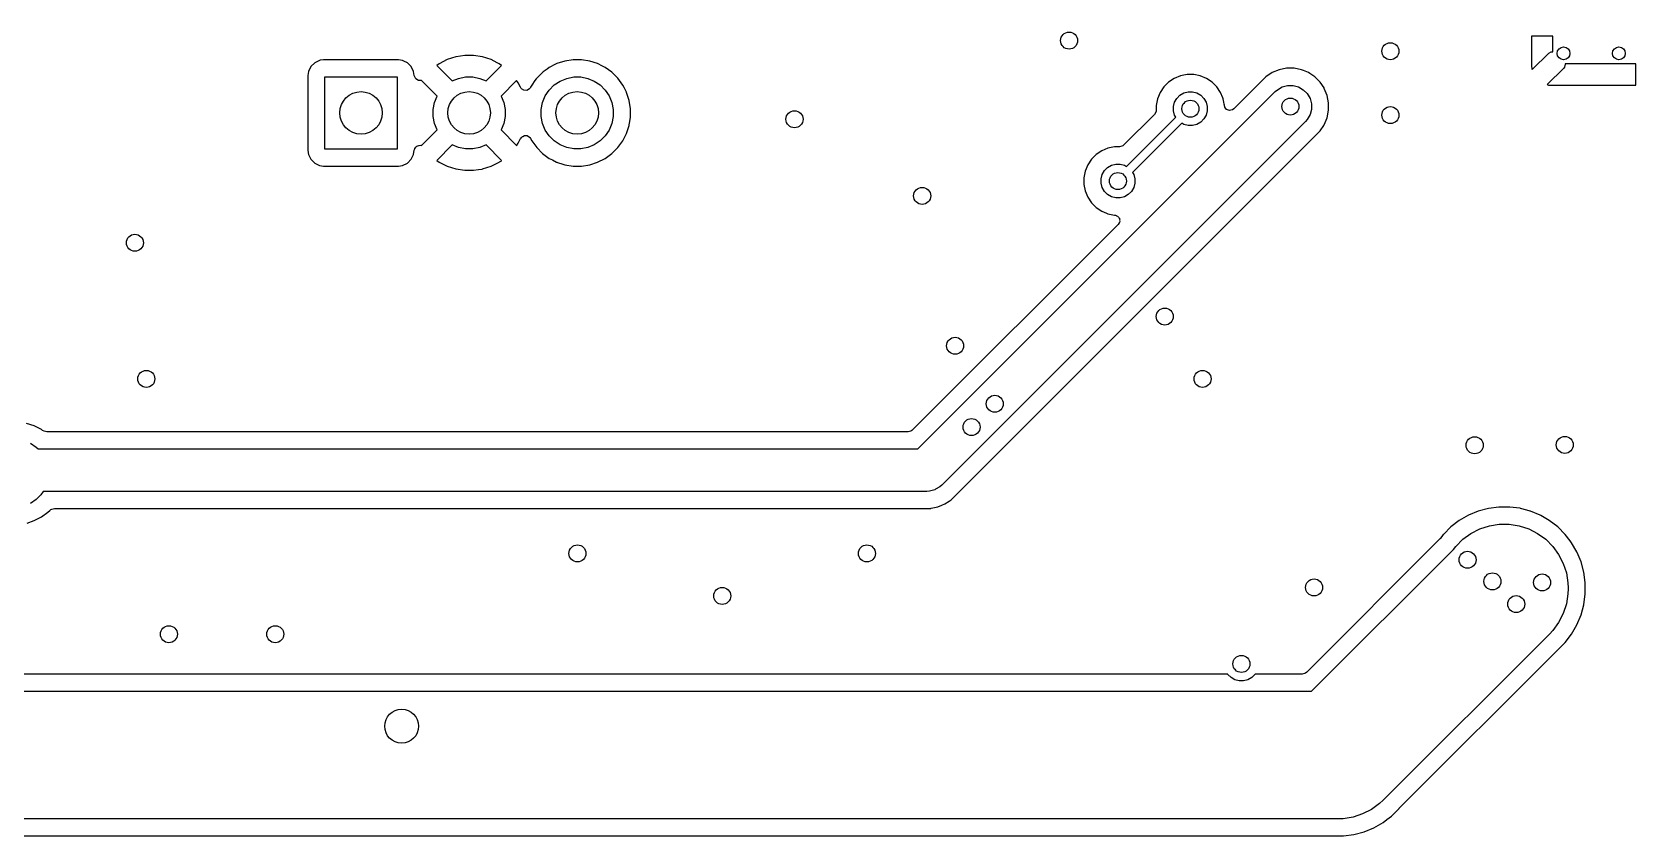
# Model space of a CAD drawing. Header units: inches. Extents: x 0.71 to 7.56, y -5.16 to -0.79.
# Drawn here: x 4.787 to 6.27, y -2.419 to -1.675 of the extents above; entities that cross this region are included whole.
import ezdxf

# ---------------------------------------------------------------- set-up
doc = ezdxf.new("R2010")
doc.units = ezdxf.units.IN
doc.header["$MEASUREMENT"] = 0
doc.layers.add('BLACK', color=250, linetype='CONTINUOUS')

msp = doc.modelspace()

# ---------------------------------------------------------------- linework, layer by layer
at = {"layer": 'BLACK', "linetype": 'CONTINUOUS'}
for p, q in [((6.1937, -1.6791), (6.174, -1.6791)), ((6.174, -1.6791), (6.174, -1.7066)), ((6.1937, -1.6935), (6.1937, -1.6791)), ((5.0483, -1.7036), (5.0448, -1.7072)), ((5.0527, -1.7014), (5.0483, -1.7036)), ((5.0533, -1.7013), (5.0527, -1.7014)), ((5.0564, -1.7008), (5.0533, -1.7013)), ((5.0533, -1.7013), (5.0533, -1.7013)), ((5.1258, -1.7008), (5.0564, -1.7008)), ((5.0564, -1.7008), (5.0564, -1.7008)), ((5.1295, -1.7014), (5.1258, -1.7008)), ((5.1258, -1.7008), (5.1258, -1.7008)), ((5.1308, -1.702), (5.1295, -1.7014)), ((5.1295, -1.7014), (5.1295, -1.7014)), ((5.134, -1.7036), (5.1308, -1.702)), ((5.1308, -1.702), (5.1308, -1.702)), ((5.1375, -1.7072), (5.134, -1.7036)), ((5.134, -1.7036), (5.134, -1.7036)), ((5.1633, -1.7045), (5.1612, -1.7061)), ((5.1612, -1.7061), (5.1612, -1.7061)), ((5.1612, -1.7061), (5.1755, -1.7204)), ((5.1707, -1.7007), (5.1633, -1.7045)), ((5.1787, -1.6982), (5.1707, -1.7007)), ((5.1791, -1.6981), (5.1787, -1.6982)), ((5.187, -1.6969), (5.1791, -1.6981)), ((5.1791, -1.6981), (5.1791, -1.6981)), ((5.1791, -1.6981), (5.1791, -1.6981)), ((5.1953, -1.6969), (5.187, -1.6969)), ((5.187, -1.6969), (5.187, -1.6969)), ((5.2036, -1.6982), (5.1953, -1.6969)), ((5.1953, -1.6969), (5.1953, -1.6969)), ((5.2115, -1.7007), (5.2036, -1.6982)), ((5.2068, -1.7204), (5.2211, -1.7061)), ((5.2172, -1.7036), (5.2115, -1.7007)), ((5.219, -1.7045), (5.2172, -1.7036)), ((5.2211, -1.7061), (5.219, -1.7045)), ((5.271, -1.705), (5.2653, -1.7079)), ((5.2722, -1.7044), (5.271, -1.705)), ((5.2796, -1.702), (5.2722, -1.7044)), ((5.2873, -1.7008), (5.2796, -1.702)), ((5.2796, -1.702), (5.2796, -1.702)), ((5.2796, -1.702), (5.2796, -1.702)), ((5.295, -1.7008), (5.2873, -1.7008)), ((5.2873, -1.7008), (5.2873, -1.7008)), ((5.2873, -1.7008), (5.2873, -1.7008)), ((5.3027, -1.702), (5.295, -1.7008)), ((5.295, -1.7008), (5.295, -1.7008)), ((5.295, -1.7008), (5.295, -1.7008)), ((5.31, -1.7044), (5.3027, -1.702)), ((5.3027, -1.702), (5.3027, -1.702)), ((5.3144, -1.7066), (5.31, -1.7044)), ((6.1746, -1.7099), (6.1898, -1.6947)), ((6.1898, -1.6947), (6.1922, -1.6934)), ((6.1922, -1.6934), (6.1937, -1.6935)), ((6.2051, -1.705), (6.2044, -1.7077)), ((6.205, -1.7047), (6.2051, -1.705)), ((6.2705, -1.7047), (6.205, -1.7047)), ((6.2705, -1.7244), (6.2705, -1.7047)), ((5.0425, -1.7116), (5.0419, -1.7153)), ((5.0419, -1.7153), (5.0419, -1.7847)), ((5.0448, -1.7072), (5.0425, -1.7116)), ((5.0425, -1.7116), (5.0425, -1.7116)), ((5.0448, -1.7072), (5.0448, -1.7072)), ((5.0448, -1.7072), (5.0448, -1.7072)), ((5.0577, -1.7835), (5.0577, -1.7165)), ((5.0577, -1.7165), (5.1246, -1.7165)), ((5.1246, -1.7165), (5.1246, -1.7835)), ((5.1398, -1.7116), (5.1375, -1.7072)), ((5.1375, -1.7072), (5.1375, -1.7072)), ((5.1375, -1.7072), (5.1375, -1.7072)), ((5.1404, -1.7153), (5.1398, -1.7116)), ((5.1404, -1.7154), (5.1404, -1.7153)), ((5.1404, -1.7153), (5.1404, -1.7153)), ((5.1405, -1.7161), (5.1404, -1.7154)), ((5.1418, -1.7185), (5.1405, -1.7161)), ((5.1419, -1.7186), (5.1418, -1.7185)), ((5.1443, -1.7199), (5.1419, -1.7186)), ((5.1419, -1.7186), (5.1419, -1.7186)), ((5.145, -1.72), (5.1443, -1.7199)), ((5.1463, -1.7201), (5.145, -1.72)), ((5.1472, -1.72), (5.1463, -1.7201)), ((5.1463, -1.7201), (5.1463, -1.7201)), ((5.1463, -1.7201), (5.1463, -1.7201)), ((5.1616, -1.7344), (5.1472, -1.72)), ((5.1472, -1.72), (5.1472, -1.72)), ((5.1755, -1.7204), (5.1814, -1.718)), ((5.1814, -1.718), (5.1879, -1.7167)), ((5.1879, -1.7167), (5.1944, -1.7167)), ((5.1944, -1.7167), (5.2009, -1.718)), ((5.2009, -1.718), (5.2068, -1.7204)), ((5.235, -1.72), (5.2207, -1.7344)), ((5.235, -1.72), (5.235, -1.72)), ((5.235, -1.72), (5.235, -1.72)), ((5.2366, -1.7221), (5.235, -1.72)), ((5.252, -1.7201), (5.249, -1.7242)), ((5.2532, -1.7184), (5.252, -1.7201)), ((5.2534, -1.7181), (5.2532, -1.7184)), ((5.2592, -1.7123), (5.2534, -1.7181)), ((5.2595, -1.7121), (5.2592, -1.7123)), ((5.2632, -1.7094), (5.2595, -1.7121)), ((5.2653, -1.7079), (5.2632, -1.7094)), ((5.2699, -1.7241), (5.2754, -1.7205)), ((5.2754, -1.7205), (5.2814, -1.718)), ((5.2814, -1.718), (5.2879, -1.7167)), ((5.2879, -1.7167), (5.2944, -1.7167)), ((5.2944, -1.7167), (5.3009, -1.718)), ((5.3009, -1.718), (5.3069, -1.7205)), ((5.3069, -1.7205), (5.3124, -1.7241)), ((5.3169, -1.7079), (5.3144, -1.7066)), ((5.3232, -1.7124), (5.3169, -1.7079)), ((5.3287, -1.7179), (5.3232, -1.7124)), ((5.3332, -1.7242), (5.3287, -1.7179)), ((5.8433, -1.7181), (5.8382, -1.7216)), ((5.8491, -1.7158), (5.8433, -1.7181)), ((5.8433, -1.7181), (5.8433, -1.7181)), ((5.8433, -1.7181), (5.8433, -1.7181)), ((5.8552, -1.7145), (5.8491, -1.7158)), ((5.8491, -1.7158), (5.8491, -1.7158)), ((5.8614, -1.7145), (5.8552, -1.7145)), ((5.8552, -1.7145), (5.8552, -1.7145)), ((5.8552, -1.7145), (5.8552, -1.7145)), ((5.8675, -1.7158), (5.8614, -1.7145)), ((5.8614, -1.7145), (5.8614, -1.7145)), ((5.8614, -1.7145), (5.8614, -1.7145)), ((5.8732, -1.7181), (5.8675, -1.7158)), ((5.8675, -1.7158), (5.8675, -1.7158)), ((5.8784, -1.7216), (5.8732, -1.7181)), ((5.8732, -1.7181), (5.8732, -1.7181)), ((5.8732, -1.7181), (5.8732, -1.7181)), ((5.8732, -1.7181), (5.8732, -1.7181)), ((5.8732, -1.7181), (5.8732, -1.7181)), ((5.9282, -1.7166), (5.8986, -1.7461)), ((5.934, -1.7127), (5.9282, -1.7166)), ((5.9282, -1.7166), (5.9282, -1.7166)), ((5.9404, -1.71), (5.934, -1.7127)), ((5.9473, -1.7086), (5.9404, -1.71)), ((5.9404, -1.71), (5.9404, -1.71)), ((5.9543, -1.7086), (5.9473, -1.7086)), ((5.9473, -1.7086), (5.9473, -1.7086)), ((5.9473, -1.7086), (5.9473, -1.7086)), ((5.9611, -1.71), (5.9543, -1.7086)), ((5.9543, -1.7086), (5.9543, -1.7086)), ((5.9543, -1.7086), (5.9543, -1.7086)), ((5.9629, -1.7107), (5.9611, -1.71)), ((5.9611, -1.71), (5.9611, -1.71)), ((5.9611, -1.71), (5.9611, -1.71)), ((5.9611, -1.71), (5.9611, -1.71)), ((5.9676, -1.7127), (5.9629, -1.7107)), ((5.9689, -1.7136), (5.9676, -1.7127)), ((5.9734, -1.7166), (5.9689, -1.7136)), ((5.9783, -1.7215), (5.9734, -1.7166)), ((5.9734, -1.7166), (5.9734, -1.7166)), ((6.174, -1.7066), (6.1743, -1.709)), ((6.1743, -1.709), (6.1743, -1.709)), ((6.1743, -1.709), (6.1743, -1.709)), ((6.1743, -1.709), (6.1746, -1.7099)), ((6.2037, -1.7086), (6.1885, -1.7238)), ((6.2044, -1.7077), (6.2037, -1.7086)), ((5.1591, -1.7403), (5.1616, -1.7344)), ((5.2207, -1.7344), (5.2232, -1.7403)), ((5.2387, -1.7263), (5.2366, -1.7221)), ((5.2394, -1.7273), (5.2387, -1.7263)), ((5.2396, -1.7276), (5.2394, -1.7273)), ((5.2417, -1.729), (5.2396, -1.7276)), ((5.2445, -1.7291), (5.2417, -1.729)), ((5.2469, -1.7277), (5.2445, -1.7291)), ((5.2472, -1.7273), (5.2469, -1.7277)), ((5.2476, -1.7268), (5.2472, -1.7273)), ((5.248, -1.7262), (5.2476, -1.7268)), ((5.249, -1.7242), (5.248, -1.7262)), ((5.2591, -1.7403), (5.2616, -1.7342)), ((5.2616, -1.7342), (5.2653, -1.7288)), ((5.2653, -1.7288), (5.2699, -1.7241)), ((5.3124, -1.7241), (5.317, -1.7288)), ((5.317, -1.7288), (5.3207, -1.7342)), ((5.3207, -1.7342), (5.3232, -1.7403)), ((5.3345, -1.7266), (5.3332, -1.7242)), ((5.3366, -1.7308), (5.3345, -1.7266)), ((5.3367, -1.7309), (5.3366, -1.7308)), ((5.3366, -1.7308), (5.3366, -1.7308)), ((5.3368, -1.7311), (5.3367, -1.7309)), ((5.3367, -1.7309), (5.3367, -1.7309)), ((5.3368, -1.7312), (5.3368, -1.7311)), ((5.3368, -1.7311), (5.3368, -1.7311)), ((5.3368, -1.7311), (5.3368, -1.7311)), ((5.3392, -1.7385), (5.3368, -1.7312)), ((5.6063, -2.0607), (5.9369, -1.7302)), ((5.8303, -1.7311), (5.828, -1.7369)), ((5.8338, -1.726), (5.8303, -1.7311)), ((5.8303, -1.7311), (5.8303, -1.7311)), ((5.8303, -1.7311), (5.8303, -1.7311)), ((5.8382, -1.7216), (5.8338, -1.726)), ((5.8338, -1.726), (5.8338, -1.726)), ((5.8338, -1.726), (5.8338, -1.726)), ((5.8382, -1.7216), (5.8382, -1.7216)), ((5.8458, -1.7365), (5.8487, -1.7336)), ((5.8487, -1.7336), (5.8522, -1.7315)), ((5.8522, -1.7315), (5.8562, -1.7304)), ((5.8562, -1.7304), (5.8603, -1.7304)), ((5.8603, -1.7304), (5.8643, -1.7315)), ((5.8643, -1.7315), (5.8679, -1.7336)), ((5.8679, -1.7336), (5.8708, -1.7365)), ((5.8827, -1.726), (5.8784, -1.7216)), ((5.8784, -1.7216), (5.8784, -1.7216)), ((5.8784, -1.7216), (5.8784, -1.7216)), ((5.8862, -1.7311), (5.8827, -1.726)), ((5.8827, -1.726), (5.8827, -1.726)), ((5.8827, -1.726), (5.8827, -1.726)), ((5.8882, -1.7359), (5.8862, -1.7311)), ((5.8862, -1.7311), (5.8862, -1.7311)), ((5.8862, -1.7311), (5.8862, -1.7311)), ((5.8862, -1.7311), (5.8862, -1.7311)), ((5.9369, -1.7302), (5.9388, -1.7285)), ((5.9388, -1.7285), (5.9433, -1.7259)), ((5.9433, -1.7259), (5.9482, -1.7246)), ((5.9482, -1.7246), (5.9534, -1.7246)), ((5.9534, -1.7246), (5.9583, -1.7259)), ((5.9583, -1.7259), (5.9628, -1.7285)), ((5.9628, -1.7285), (5.9664, -1.7321)), ((5.9664, -1.7321), (5.969, -1.7366)), ((5.982, -1.7269), (5.9783, -1.7215)), ((5.9783, -1.7215), (5.9783, -1.7215)), ((5.9822, -1.7273), (5.982, -1.7269)), ((5.982, -1.7269), (5.982, -1.7269)), ((5.9849, -1.7338), (5.9822, -1.7273)), ((5.9822, -1.7273), (5.9822, -1.7273)), ((5.9862, -1.7406), (5.9849, -1.7338)), ((6.1885, -1.7238), (6.1885, -1.7238)), ((6.1885, -1.7238), (6.1895, -1.7242)), ((6.1895, -1.7242), (6.1918, -1.7244)), ((6.1918, -1.7244), (6.1918, -1.7244)), ((6.1918, -1.7244), (6.1918, -1.7244)), ((6.1918, -1.7244), (6.1918, -1.7244)), ((6.1918, -1.7244), (6.1918, -1.7244)), ((6.1918, -1.7244), (6.2705, -1.7244)), ((5.1578, -1.7467), (5.1591, -1.7403)), ((5.1578, -1.7533), (5.1578, -1.7467)), ((5.2232, -1.7403), (5.2244, -1.7467)), ((5.2244, -1.7467), (5.2244, -1.7533)), ((5.2578, -1.7467), (5.2591, -1.7403)), ((5.2578, -1.7533), (5.2578, -1.7467)), ((5.3232, -1.7403), (5.3244, -1.7467)), ((5.3244, -1.7467), (5.3244, -1.7533)), ((5.3404, -1.7461), (5.3392, -1.7385)), ((5.3404, -1.7539), (5.3404, -1.7461)), ((5.8263, -1.7494), (5.825, -1.7514)), ((5.8266, -1.7484), (5.8263, -1.7494)), ((5.8268, -1.747), (5.8266, -1.7484)), ((5.828, -1.7369), (5.8268, -1.743)), ((5.8268, -1.743), (5.8268, -1.747)), ((5.8268, -1.747), (5.8268, -1.747)), ((5.8268, -1.747), (5.8268, -1.747)), ((5.828, -1.7369), (5.828, -1.7369)), ((5.8427, -1.744), (5.8437, -1.74)), ((5.8427, -1.7481), (5.8427, -1.744)), ((5.8437, -1.7521), (5.8427, -1.7481)), ((5.8437, -1.74), (5.8458, -1.7365)), ((5.8708, -1.7365), (5.8728, -1.74)), ((5.8728, -1.74), (5.8739, -1.744)), ((5.8739, -1.7481), (5.8728, -1.7521)), ((5.8739, -1.744), (5.8739, -1.7481)), ((5.8882, -1.736), (5.8882, -1.7359)), ((5.8886, -1.7369), (5.8882, -1.736)), ((5.8892, -1.74), (5.8886, -1.7369)), ((5.8896, -1.742), (5.8892, -1.74)), ((5.8898, -1.7429), (5.8896, -1.742)), ((5.8898, -1.743), (5.8898, -1.7429)), ((5.8899, -1.7435), (5.8898, -1.743)), ((5.8901, -1.7443), (5.8899, -1.7435)), ((5.8899, -1.7435), (5.8899, -1.7435)), ((5.8902, -1.7446), (5.8901, -1.7443)), ((5.8918, -1.7468), (5.8902, -1.7446)), ((5.8944, -1.7478), (5.8918, -1.7468)), ((5.8971, -1.7472), (5.8944, -1.7478)), ((5.8975, -1.747), (5.8971, -1.7472)), ((5.8977, -1.7468), (5.8975, -1.747)), ((5.8986, -1.7461), (5.8977, -1.7468)), ((5.969, -1.7366), (5.9703, -1.7415)), ((5.9703, -1.7467), (5.969, -1.7516)), ((5.9703, -1.7415), (5.9703, -1.7467)), ((5.9849, -1.7544), (5.9862, -1.7476)), ((5.9862, -1.7476), (5.9862, -1.7406)), ((5.1591, -1.7597), (5.1578, -1.7533)), ((5.1616, -1.7656), (5.1591, -1.7597)), ((5.2232, -1.7597), (5.2207, -1.7656)), ((5.2244, -1.7533), (5.2232, -1.7597)), ((5.2591, -1.7597), (5.2578, -1.7533)), ((5.2616, -1.7658), (5.2591, -1.7597)), ((5.3232, -1.7597), (5.3207, -1.7658)), ((5.3244, -1.7533), (5.3232, -1.7597)), ((5.3368, -1.7689), (5.3392, -1.7615)), ((5.3392, -1.7615), (5.3393, -1.7609)), ((5.3393, -1.7609), (5.3395, -1.7594)), ((5.3395, -1.7594), (5.3403, -1.7543)), ((5.3395, -1.7594), (5.3395, -1.7594)), ((5.3403, -1.7543), (5.3404, -1.7539)), ((5.9647, -1.758), (5.6284, -2.0943)), ((5.825, -1.7514), (5.7969, -1.7796)), ((5.7992, -1.7995), (5.8448, -1.754)), ((5.8504, -1.7595), (5.8048, -1.8051)), ((5.8448, -1.754), (5.8437, -1.7521)), ((5.8522, -1.7606), (5.8504, -1.7595)), ((5.8562, -1.7617), (5.8522, -1.7606)), ((5.8603, -1.7617), (5.8562, -1.7617)), ((5.8643, -1.7606), (5.8603, -1.7617)), ((5.8679, -1.7586), (5.8643, -1.7606)), ((5.8708, -1.7556), (5.8679, -1.7586)), ((5.8728, -1.7521), (5.8708, -1.7556)), ((5.9664, -1.7561), (5.9647, -1.758)), ((5.969, -1.7516), (5.9664, -1.7561)), ((5.9783, -1.7667), (5.9818, -1.7615)), ((5.9818, -1.7615), (5.9822, -1.7609)), ((5.9822, -1.7609), (5.9849, -1.7544)), ((5.1438, -1.7804), (5.1446, -1.7802)), ((5.1446, -1.7802), (5.1446, -1.78)), ((5.1446, -1.78), (5.1449, -1.78)), ((5.1449, -1.78), (5.1449, -1.78)), ((5.1449, -1.78), (5.145, -1.78)), ((5.145, -1.78), (5.1463, -1.7799)), ((5.1463, -1.7799), (5.1472, -1.78)), ((5.1472, -1.78), (5.1616, -1.7656)), ((5.1755, -1.7796), (5.1612, -1.7939)), ((5.1814, -1.782), (5.1755, -1.7796)), ((5.2068, -1.7796), (5.2009, -1.782)), ((5.2211, -1.7939), (5.2068, -1.7796)), ((5.2207, -1.7656), (5.235, -1.78)), ((5.235, -1.78), (5.235, -1.78)), ((5.235, -1.78), (5.235, -1.78)), ((5.235, -1.78), (5.2355, -1.7798)), ((5.235, -1.78), (5.235, -1.78)), ((5.2355, -1.7797), (5.2357, -1.7792)), ((5.2355, -1.7798), (5.2355, -1.7797)), ((5.2357, -1.7792), (5.2358, -1.7789)), ((5.2358, -1.7789), (5.2366, -1.7779)), ((5.2366, -1.7779), (5.2387, -1.7737)), ((5.2387, -1.7737), (5.2388, -1.7736)), ((5.2388, -1.7736), (5.2395, -1.7727)), ((5.2388, -1.7736), (5.2388, -1.7736)), ((5.2395, -1.7727), (5.2398, -1.7723)), ((5.2398, -1.7723), (5.2406, -1.7719)), ((5.2406, -1.7719), (5.2407, -1.7717)), ((5.2407, -1.7717), (5.2409, -1.7717)), ((5.2409, -1.7717), (5.2422, -1.7709)), ((5.2422, -1.7709), (5.2449, -1.771)), ((5.2449, -1.771), (5.2471, -1.7724)), ((5.2471, -1.7724), (5.2473, -1.7727)), ((5.2473, -1.7727), (5.248, -1.7737)), ((5.248, -1.7737), (5.249, -1.7758)), ((5.249, -1.7758), (5.249, -1.7758)), ((5.249, -1.7758), (5.2536, -1.7821)), ((5.2653, -1.7712), (5.2616, -1.7658)), ((5.2699, -1.7759), (5.2653, -1.7712)), ((5.2754, -1.7795), (5.2699, -1.7759)), ((5.2814, -1.782), (5.2754, -1.7795)), ((5.3069, -1.7795), (5.3009, -1.782)), ((5.3124, -1.7759), (5.3069, -1.7795)), ((5.317, -1.7712), (5.3124, -1.7759)), ((5.3207, -1.7658), (5.317, -1.7712)), ((5.3287, -1.7821), (5.3332, -1.7758)), ((5.3332, -1.7758), (5.3368, -1.7689)), ((5.7839, -1.9612), (5.9783, -1.7667)), ((5.7958, -1.7804), (5.7949, -1.7809)), ((5.7969, -1.7796), (5.7958, -1.7804)), ((5.9783, -1.7667), (5.9783, -1.7667)), ((5.9783, -1.7667), (5.9783, -1.7667)), ((5.9783, -1.7667), (5.9783, -1.7667)), ((5.0419, -1.7847), (5.0419, -1.7847)), ((5.0419, -1.7847), (5.0422, -1.7864)), ((5.0422, -1.7864), (5.0422, -1.7864)), ((5.0422, -1.7864), (5.0423, -1.7869)), ((5.0423, -1.7869), (5.0425, -1.7884)), ((5.0425, -1.7884), (5.0448, -1.7928)), ((5.0448, -1.7928), (5.0448, -1.7928)), ((5.0448, -1.7928), (5.0448, -1.7928)), ((5.0448, -1.7928), (5.0483, -1.7964)), ((5.1246, -1.7835), (5.0577, -1.7835)), ((5.134, -1.7964), (5.1375, -1.7928)), ((5.1375, -1.7928), (5.1398, -1.7884)), ((5.1398, -1.7884), (5.1404, -1.7845)), ((5.1398, -1.7884), (5.1398, -1.7884)), ((5.1398, -1.7884), (5.1398, -1.7884)), ((5.1404, -1.7844), (5.1406, -1.7838)), ((5.1404, -1.7845), (5.1404, -1.7844)), ((5.1404, -1.7845), (5.1404, -1.7845)), ((5.1406, -1.7838), (5.1408, -1.7831)), ((5.1408, -1.7831), (5.1409, -1.7829)), ((5.1408, -1.7831), (5.1408, -1.7831)), ((5.1408, -1.7831), (5.1408, -1.7831)), ((5.1408, -1.7831), (5.1408, -1.7831)), ((5.1409, -1.7829), (5.1409, -1.7828)), ((5.1409, -1.7828), (5.141, -1.7828)), ((5.1409, -1.7829), (5.1409, -1.7829)), ((5.141, -1.7827), (5.1411, -1.7826)), ((5.141, -1.7828), (5.141, -1.7827)), ((5.141, -1.7827), (5.141, -1.7827)), ((5.1411, -1.7826), (5.1418, -1.7818)), ((5.1411, -1.7826), (5.1411, -1.7826)), ((5.1418, -1.7818), (5.1427, -1.7808)), ((5.1427, -1.7808), (5.1428, -1.7807)), ((5.1427, -1.7808), (5.1427, -1.7808)), ((5.1428, -1.7807), (5.1438, -1.7804)), ((5.1612, -1.7939), (5.1612, -1.7939)), ((5.1612, -1.7939), (5.1612, -1.7939)), ((5.1612, -1.7939), (5.1633, -1.7955)), ((5.1879, -1.7833), (5.1814, -1.782)), ((5.1944, -1.7833), (5.1879, -1.7833)), ((5.2009, -1.782), (5.1944, -1.7833)), ((5.2191, -1.7954), (5.2198, -1.7948)), ((5.2198, -1.7948), (5.2209, -1.7945)), ((5.2209, -1.7945), (5.2211, -1.7939)), ((5.2536, -1.7821), (5.2591, -1.7876)), ((5.2591, -1.7876), (5.2653, -1.7921)), ((5.2653, -1.7921), (5.2681, -1.7935)), ((5.2681, -1.7935), (5.2719, -1.7955)), ((5.2879, -1.7833), (5.2814, -1.782)), ((5.2944, -1.7833), (5.2879, -1.7833)), ((5.3009, -1.782), (5.2944, -1.7833)), ((5.31, -1.7956), (5.3169, -1.7921)), ((5.3169, -1.7921), (5.3232, -1.7876)), ((5.3232, -1.7876), (5.3287, -1.7821)), ((5.7669, -1.7929), (5.7634, -1.7981)), ((5.7712, -1.7885), (5.7669, -1.7929)), ((5.7669, -1.7929), (5.7669, -1.7929)), ((5.7669, -1.7929), (5.7669, -1.7929)), ((5.7764, -1.7851), (5.7712, -1.7885)), ((5.7712, -1.7885), (5.7712, -1.7885)), ((5.7712, -1.7885), (5.7712, -1.7885)), ((5.7821, -1.7827), (5.7764, -1.7851)), ((5.7764, -1.7851), (5.7764, -1.7851)), ((5.7764, -1.7851), (5.7764, -1.7851)), ((5.7882, -1.7815), (5.7821, -1.7827)), ((5.7821, -1.7827), (5.7821, -1.7827)), ((5.7926, -1.7815), (5.7882, -1.7815)), ((5.7949, -1.7809), (5.7926, -1.7815)), ((5.0483, -1.7964), (5.0483, -1.7964)), ((5.0483, -1.7964), (5.0483, -1.7964)), ((5.0483, -1.7964), (5.0527, -1.7986)), ((5.0527, -1.7986), (5.0527, -1.7986)), ((5.0527, -1.7986), (5.0564, -1.7992)), ((5.0564, -1.7992), (5.0564, -1.7992)), ((5.0564, -1.7992), (5.0564, -1.7992)), ((5.0564, -1.7992), (5.0564, -1.7992)), ((5.0564, -1.7992), (5.0564, -1.7992)), ((5.0564, -1.7992), (5.1258, -1.7992)), ((5.1258, -1.7992), (5.1295, -1.7986)), ((5.1295, -1.7986), (5.134, -1.7964)), ((5.1633, -1.7955), (5.1707, -1.7992)), ((5.1707, -1.7992), (5.1707, -1.7993)), ((5.1707, -1.7993), (5.1787, -1.8018)), ((5.1787, -1.8018), (5.1787, -1.8018)), ((5.1787, -1.8018), (5.1787, -1.8018)), ((5.1787, -1.8018), (5.187, -1.8031)), ((5.187, -1.8031), (5.1953, -1.8031)), ((5.1953, -1.8031), (5.1998, -1.8024)), ((5.1953, -1.8031), (5.1953, -1.8031)), ((5.1998, -1.8024), (5.2032, -1.8019)), ((5.2032, -1.8019), (5.2036, -1.8018)), ((5.2032, -1.8019), (5.2032, -1.8019)), ((5.2036, -1.8018), (5.2115, -1.7993)), ((5.2036, -1.8018), (5.2036, -1.8018)), ((5.2115, -1.7993), (5.219, -1.7955)), ((5.219, -1.7955), (5.2191, -1.7954)), ((5.2719, -1.7955), (5.272, -1.7955)), ((5.272, -1.7955), (5.272, -1.7955)), ((5.272, -1.7955), (5.2723, -1.7956)), ((5.2723, -1.7956), (5.2724, -1.7957)), ((5.2724, -1.7957), (5.273, -1.7959)), ((5.273, -1.7959), (5.2746, -1.7964)), ((5.2746, -1.7964), (5.2746, -1.7964)), ((5.2746, -1.7964), (5.2758, -1.7968)), ((5.2758, -1.7968), (5.2796, -1.798)), ((5.2796, -1.798), (5.2873, -1.7992)), ((5.2873, -1.7992), (5.2873, -1.7992)), ((5.2873, -1.7992), (5.295, -1.7992)), ((5.295, -1.7992), (5.3027, -1.798)), ((5.295, -1.7992), (5.295, -1.7992)), ((5.3027, -1.798), (5.31, -1.7956)), ((5.761, -1.8038), (5.7598, -1.8099)), ((5.7598, -1.8099), (5.7598, -1.8099)), ((5.7598, -1.8099), (5.7598, -1.8161)), ((5.7634, -1.7981), (5.761, -1.8038)), ((5.761, -1.8038), (5.761, -1.8038)), ((5.7634, -1.7981), (5.7634, -1.7981)), ((5.7634, -1.7981), (5.7634, -1.7981)), ((5.7757, -1.8109), (5.7768, -1.807)), ((5.7768, -1.807), (5.7788, -1.8034)), ((5.7788, -1.8034), (5.7818, -1.8005)), ((5.7818, -1.8005), (5.7853, -1.7984)), ((5.7853, -1.7984), (5.7893, -1.7974)), ((5.7893, -1.7974), (5.7934, -1.7974)), ((5.7934, -1.7974), (5.7974, -1.7984)), ((5.7974, -1.7984), (5.7992, -1.7995)), ((5.8048, -1.8051), (5.8059, -1.807)), ((5.8059, -1.807), (5.807, -1.8109)), ((5.7598, -1.8161), (5.7598, -1.8161)), ((5.7598, -1.8161), (5.7598, -1.8161)), ((5.7598, -1.8161), (5.761, -1.8222)), ((5.761, -1.8222), (5.761, -1.8222)), ((5.761, -1.8222), (5.7634, -1.8279)), ((5.7757, -1.815), (5.7757, -1.8109)), ((5.7768, -1.819), (5.7757, -1.815)), ((5.7788, -1.8226), (5.7768, -1.819)), ((5.7818, -1.8255), (5.7788, -1.8226)), ((5.8038, -1.8226), (5.8009, -1.8255)), ((5.8059, -1.819), (5.8038, -1.8226)), ((5.807, -1.815), (5.8059, -1.819)), ((5.807, -1.8109), (5.807, -1.815)), ((5.7634, -1.8279), (5.7634, -1.8279)), ((5.7634, -1.8279), (5.7634, -1.8279)), ((5.7634, -1.8279), (5.7669, -1.8331)), ((5.7669, -1.8331), (5.7669, -1.8331)), ((5.7669, -1.8331), (5.7669, -1.8331)), ((5.7669, -1.8331), (5.7712, -1.8375)), ((5.7712, -1.8375), (5.7712, -1.8375)), ((5.7712, -1.8375), (5.7712, -1.8375)), ((5.7712, -1.8375), (5.7764, -1.8409)), ((5.7853, -1.8275), (5.7818, -1.8255)), ((5.7893, -1.8286), (5.7853, -1.8275)), ((5.7934, -1.8286), (5.7893, -1.8286)), ((5.7974, -1.8275), (5.7934, -1.8286)), ((5.8009, -1.8255), (5.7974, -1.8275)), ((5.7915, -1.8532), (5.6017, -2.043)), ((5.7764, -1.8409), (5.7764, -1.8409)), ((5.7764, -1.8409), (5.7806, -1.8426)), ((5.7806, -1.8426), (5.7821, -1.8433)), ((5.7821, -1.8433), (5.7881, -1.8445)), ((5.7881, -1.8445), (5.7881, -1.8445)), ((5.7881, -1.8445), (5.7882, -1.8445)), ((5.7882, -1.8445), (5.7882, -1.8445)), ((5.7882, -1.8445), (5.7882, -1.8445)), ((5.7882, -1.8445), (5.7882, -1.8445)), ((5.7882, -1.8445), (5.7884, -1.8445)), ((5.7884, -1.8445), (5.789, -1.8447)), ((5.789, -1.8447), (5.7896, -1.8448)), ((5.7896, -1.8448), (5.7901, -1.8452)), ((5.7901, -1.8452), (5.7908, -1.8454)), ((5.7908, -1.8454), (5.7913, -1.8459)), ((5.7913, -1.8459), (5.7919, -1.8463)), ((5.7925, -1.8518), (5.7915, -1.8532)), ((5.7919, -1.8463), (5.7922, -1.847)), ((5.7922, -1.847), (5.7926, -1.8475)), ((5.7926, -1.8515), (5.7925, -1.8518)), ((5.7926, -1.8475), (5.7927, -1.8482)), ((5.793, -1.8502), (5.7926, -1.8515)), ((5.7927, -1.8482), (5.793, -1.8488)), ((5.793, -1.8488), (5.7929, -1.8495)), ((5.7929, -1.8495), (5.793, -1.8502)), ((5.7104, -2.0347), (5.7802, -1.9648)), ((5.7802, -1.9648), (5.7839, -1.9612)), ((4.7888, -2.0396), (4.7817, -2.0373)), ((4.7954, -2.043), (4.7888, -2.0396)), ((4.7964, -2.0437), (4.7954, -2.043)), ((4.7954, -2.043), (4.7954, -2.043)), ((4.7954, -2.043), (4.7954, -2.043)), ((4.7979, -2.0444), (4.7964, -2.0437)), ((4.7991, -2.0448), (4.7979, -2.0444)), ((4.8004, -2.0449), (4.7991, -2.0448)), ((5.5974, -2.0449), (4.8004, -2.0449)), ((4.8004, -2.0449), (4.8004, -2.0449)), ((4.8004, -2.0449), (4.8004, -2.0449)), ((5.5997, -2.0444), (5.5974, -2.0449)), ((5.6006, -2.0439), (5.5997, -2.0444)), ((5.6017, -2.043), (5.6006, -2.0439)), ((5.6371, -2.1079), (5.7104, -2.0347)), ((4.7855, -2.0556), (4.7906, -2.0591)), ((4.7906, -2.0591), (4.7923, -2.0607)), ((4.7923, -2.0607), (5.6063, -2.0607)), ((4.795, -2.1034), (4.7906, -2.1077)), ((4.7972, -2.1001), (4.795, -2.1034)), ((5.6145, -2.1001), (4.7972, -2.1001)), ((5.617, -2.0999), (5.6145, -2.1001)), ((5.622, -2.0986), (5.617, -2.0999)), ((5.617, -2.0999), (5.617, -2.0999)), ((5.6226, -2.0982), (5.622, -2.0986)), ((5.6265, -2.096), (5.6226, -2.0982)), ((5.6284, -2.0943), (5.6265, -2.096)), ((5.6265, -2.096), (5.6265, -2.096)), ((4.7906, -2.1077), (4.7855, -2.1112)), ((4.7954, -2.1238), (4.8015, -2.1195)), ((4.8015, -2.1195), (4.8031, -2.1178)), ((4.8031, -2.1178), (4.8042, -2.1169)), ((4.8042, -2.1169), (4.8051, -2.1165)), ((4.8051, -2.1165), (4.8075, -2.1159)), ((4.8075, -2.1159), (5.6181, -2.1159)), ((5.6181, -2.1159), (5.6184, -2.1158)), ((5.6184, -2.1158), (5.6248, -2.1145)), ((5.6248, -2.1145), (5.6283, -2.113)), ((5.6283, -2.113), (5.6313, -2.1118)), ((5.6313, -2.1118), (5.6352, -2.1092)), ((5.6352, -2.1092), (5.6371, -2.1079)), ((6.1246, -2.1184), (6.1155, -2.1222)), ((6.134, -2.1159), (6.1246, -2.1184)), ((6.1436, -2.1146), (6.134, -2.1159)), ((6.1437, -2.1146), (6.1436, -2.1146)), ((6.1438, -2.1146), (6.1437, -2.1146)), ((6.1536, -2.1146), (6.1438, -2.1146)), ((6.1438, -2.1146), (6.1438, -2.1146)), ((6.1438, -2.1146), (6.1438, -2.1146)), ((6.1537, -2.1146), (6.1536, -2.1146)), ((6.1536, -2.1146), (6.1536, -2.1146)), ((6.1536, -2.1146), (6.1536, -2.1146)), ((6.1536, -2.1146), (6.1536, -2.1146)), ((6.163, -2.1158), (6.1537, -2.1146)), ((6.1633, -2.1158), (6.163, -2.1158)), ((6.1636, -2.1159), (6.1633, -2.1158)), ((6.1697, -2.1176), (6.1636, -2.1159)), ((6.1726, -2.1184), (6.1697, -2.1176)), ((6.1728, -2.1184), (6.1726, -2.1184)), ((6.1726, -2.1184), (6.1726, -2.1184)), ((6.1726, -2.1184), (6.1726, -2.1184)), ((6.1818, -2.1222), (6.1728, -2.1184)), ((6.1728, -2.1184), (6.1728, -2.1184)), ((6.1728, -2.1184), (6.1728, -2.1184)), ((6.1728, -2.1184), (6.1728, -2.1184)), ((6.1728, -2.1184), (6.1728, -2.1184)), ((4.7822, -2.1294), (4.7888, -2.1272)), ((4.7888, -2.1272), (4.7954, -2.1238)), ((6.0992, -2.133), (6.0927, -2.1396)), ((6.107, -2.1271), (6.0992, -2.133)), ((6.0992, -2.133), (6.0992, -2.133)), ((6.0992, -2.133), (6.0992, -2.133)), ((6.1155, -2.1222), (6.107, -2.1271)), ((6.1155, -2.1222), (6.1155, -2.1222)), ((6.1155, -2.1222), (6.1155, -2.1222)), ((6.1155, -2.1222), (6.1155, -2.1222)), ((6.1155, -2.1222), (6.1155, -2.1222)), ((6.1155, -2.1222), (6.1155, -2.1222)), ((6.1178, -2.139), (6.1261, -2.1348)), ((6.1261, -2.1348), (6.1349, -2.132)), ((6.1349, -2.132), (6.144, -2.1305)), ((6.144, -2.1305), (6.1533, -2.1305)), ((6.1533, -2.1305), (6.1624, -2.132)), ((6.1624, -2.132), (6.1713, -2.1348)), ((6.1713, -2.1348), (6.1795, -2.139)), ((6.1825, -2.1226), (6.1818, -2.1222)), ((6.1818, -2.1222), (6.1818, -2.1222)), ((6.1818, -2.1222), (6.1818, -2.1222)), ((6.1903, -2.1271), (6.1825, -2.1226)), ((6.1981, -2.133), (6.1903, -2.1271)), ((6.205, -2.14), (6.1981, -2.133)), ((6.1981, -2.133), (6.1981, -2.133)), ((6.1981, -2.133), (6.1981, -2.133)), ((6.1981, -2.133), (6.1981, -2.133)), ((6.0886, -2.1446), (5.9659, -2.2673)), ((6.0889, -2.1444), (6.0886, -2.1446)), ((6.0891, -2.1441), (6.0889, -2.1444)), ((6.0892, -2.1439), (6.0891, -2.1441)), ((6.0893, -2.1439), (6.0892, -2.1439)), ((6.0892, -2.1439), (6.0892, -2.1439)), ((6.0923, -2.14), (6.0893, -2.1439)), ((6.0927, -2.1396), (6.0923, -2.14)), ((6.0923, -2.14), (6.0923, -2.14)), ((6.0927, -2.1396), (6.0927, -2.1396)), ((6.1018, -2.1538), (6.1038, -2.151)), ((6.1038, -2.151), (6.1103, -2.1445)), ((6.1103, -2.1445), (6.1178, -2.139)), ((6.1795, -2.139), (6.187, -2.1445)), ((6.187, -2.1445), (6.1936, -2.151)), ((6.1936, -2.151), (6.199, -2.1585)), ((6.2096, -2.1459), (6.205, -2.14)), ((6.205, -2.14), (6.205, -2.14)), ((6.205, -2.14), (6.205, -2.14)), ((6.205, -2.14), (6.205, -2.14)), ((6.211, -2.1477), (6.2096, -2.1459)), ((6.2159, -2.1562), (6.211, -2.1477)), ((5.9705, -2.285), (6.1018, -2.1538)), ((6.199, -2.1585), (6.2032, -2.1668)), ((6.2169, -2.1587), (6.2159, -2.1562)), ((6.2159, -2.1562), (6.2159, -2.1562)), ((6.2159, -2.1562), (6.2159, -2.1562)), ((6.2159, -2.1562), (6.2159, -2.1562)), ((6.2197, -2.1653), (6.2169, -2.1587)), ((6.2169, -2.1587), (6.2169, -2.1587)), ((6.2222, -2.1748), (6.2197, -2.1653)), ((6.2032, -2.1668), (6.2061, -2.1756)), ((6.2061, -2.1756), (6.2075, -2.1848)), ((6.2235, -2.1845), (6.2222, -2.1748)), ((6.2075, -2.195), (6.2061, -2.2042)), ((6.2075, -2.1848), (6.2077, -2.1894)), ((6.2077, -2.1904), (6.2075, -2.195)), ((6.2077, -2.1894), (6.2077, -2.1904)), ((6.2222, -2.2047), (6.2235, -2.1953)), ((6.2235, -2.1853), (6.2235, -2.1845)), ((6.2235, -2.1845), (6.2235, -2.1845)), ((6.2235, -2.1855), (6.2235, -2.1853)), ((6.2235, -2.1853), (6.2235, -2.1853)), ((6.2235, -2.1853), (6.2235, -2.1853)), ((6.2235, -2.1953), (6.2235, -2.1855)), ((6.2061, -2.2042), (6.2032, -2.213)), ((6.2197, -2.2145), (6.2222, -2.205)), ((6.2222, -2.205), (6.2222, -2.2047)), ((6.199, -2.2213), (6.1936, -2.2288)), ((6.2032, -2.213), (6.199, -2.2213)), ((6.211, -2.2321), (6.2159, -2.2236)), ((6.2159, -2.2236), (6.2197, -2.2145)), ((6.1904, -2.2322), (6.0367, -2.3858)), ((6.1936, -2.2288), (6.1904, -2.2322)), ((6.1978, -2.2471), (6.205, -2.2398)), ((6.205, -2.2398), (6.211, -2.2321)), ((6.205, -2.2398), (6.205, -2.2398)), ((6.0516, -2.3933), (6.1978, -2.2471)), ((6.1978, -2.2471), (6.1978, -2.2471)), ((5.8929, -2.2693), (4.6492, -2.2693)), ((5.893, -2.2694), (5.8929, -2.2693)), ((5.8959, -2.2723), (5.893, -2.2694)), ((5.918, -2.2694), (5.9151, -2.2723)), ((5.9181, -2.2693), (5.918, -2.2694)), ((5.9616, -2.2693), (5.9181, -2.2693)), ((5.9639, -2.2687), (5.9616, -2.2693)), ((5.9648, -2.2682), (5.9639, -2.2687)), ((5.9659, -2.2673), (5.9648, -2.2682)), ((5.8995, -2.2744), (5.8959, -2.2723)), ((5.9035, -2.2755), (5.8995, -2.2744)), ((5.9076, -2.2755), (5.9035, -2.2755)), ((5.9115, -2.2744), (5.9076, -2.2755)), ((5.9151, -2.2723), (5.9115, -2.2744)), ((4.6441, -2.285), (5.9705, -2.285)), ((6.0367, -2.3858), (6.0333, -2.389)), ((5.995, -2.4031), (4.6686, -2.4031)), ((5.9996, -2.403), (5.995, -2.4031)), ((6.0088, -2.4015), (5.9996, -2.403)), ((6.0176, -2.3986), (6.0088, -2.4015)), ((6.0258, -2.3944), (6.0176, -2.3986)), ((6.0333, -2.389), (6.0258, -2.3944)), ((6.04, -2.4038), (6.0444, -2.4005)), ((6.0444, -2.4005), (6.0514, -2.3935)), ((6.0514, -2.3935), (6.0516, -2.3933)), ((6.0516, -2.3933), (6.0516, -2.3933)), ((5.9999, -2.4189), (6.0096, -2.4176)), ((6.0096, -2.4176), (6.0191, -2.4151)), ((6.0191, -2.4151), (6.0281, -2.4113)), ((6.0281, -2.4113), (6.0366, -2.4064)), ((6.0366, -2.4064), (6.04, -2.4038)), ((4.6775, -2.4189), (5.9899, -2.4189)), ((5.9899, -2.4189), (5.9899, -2.4189)), ((5.9899, -2.4189), (5.9899, -2.4189)), ((5.9899, -2.4189), (5.9901, -2.4189)), ((5.9901, -2.4189), (5.9999, -2.4189)), ((5.9999, -2.4189), (5.9999, -2.4189))]:
    msp.add_line(p, q, dxfattribs=at)
at = {"layer": 'BLACK'}
for centre, radius in [((5.7461, -1.6831), 0.00787), ((6.0433, -1.6929), 0.00787), ((6.2035, -1.6949), 0.00591), ((6.2547, -1.6949), 0.00591), ((5.0911, -1.75), 0.0197), ((5.1911, -1.75), 0.0197), ((5.2911, -1.75), 0.0197), ((5.4921, -1.7559), 0.00787), ((5.8583, -1.7461), 0.00787), ((5.9508, -1.7441), 0.00787), ((6.0433, -1.752), 0.00787), ((5.7913, -1.813), 0.00787), ((5.6102, -1.8268), 0.00787), ((4.8819, -1.8701), 0.00787), ((5.8346, -1.9384), 0.00787), ((5.6407, -1.9654), 0.00787), ((4.8925, -1.9961), 0.00787), ((5.8696, -1.9961), 0.00787), ((5.6774, -2.0191), 0.00787), ((5.6559, -2.0406), 0.00787), ((6.1213, -2.0575), 0.00787), ((6.2047, -2.0571), 0.00787), ((5.2913, -2.1575), 0.00787), ((5.5591, -2.1575), 0.00787), ((6.1147, -2.1634), 0.00787), ((6.1377, -2.1834), 0.00787), ((6.1837, -2.1844), 0.00787), ((5.4252, -2.1969), 0.00787), ((5.9727, -2.189), 0.00787), ((6.1597, -2.2044), 0.00787), ((4.9134, -2.2323), 0.00787), ((5.0118, -2.2323), 0.00787), ((5.9055, -2.2598), 0.00787), ((5.1287, -2.3174), 0.0157)]:
    msp.add_circle(centre, radius, dxfattribs=at)
at = {"layer": 'WHITE'}
for centre, radius in [((5.7461, -1.6831), 0.00787), ((6.0433, -1.6929), 0.00787), ((6.2035, -1.6949), 0.00591), ((6.2547, -1.6949), 0.00591), ((5.0911, -1.75), 0.0197), ((5.1911, -1.75), 0.0197), ((5.2911, -1.75), 0.0197), ((5.4921, -1.7559), 0.00787), ((5.8583, -1.7461), 0.00787), ((5.9508, -1.7441), 0.00787), ((6.0433, -1.752), 0.00787), ((5.7913, -1.813), 0.00787), ((5.6102, -1.8268), 0.00787), ((4.8819, -1.8701), 0.00787), ((5.8346, -1.9384), 0.00787), ((5.6407, -1.9654), 0.00787), ((4.8925, -1.9961), 0.00787), ((5.8696, -1.9961), 0.00787), ((5.6774, -2.0191), 0.00787), ((5.6559, -2.0406), 0.00787), ((6.1213, -2.0575), 0.00787), ((6.2047, -2.0571), 0.00787), ((5.2913, -2.1575), 0.00787), ((5.5591, -2.1575), 0.00787), ((6.1147, -2.1634), 0.00787), ((6.1377, -2.1834), 0.00787), ((6.1837, -2.1844), 0.00787), ((5.4252, -2.1969), 0.00787), ((5.9727, -2.189), 0.00787), ((6.1597, -2.2044), 0.00787), ((4.9134, -2.2323), 0.00787), ((5.0118, -2.2323), 0.00787), ((5.9055, -2.2598), 0.00787), ((5.1287, -2.3174), 0.0157)]:
    msp.add_circle(centre, radius, dxfattribs=at)

doc.saveas('drawing.dxf')
